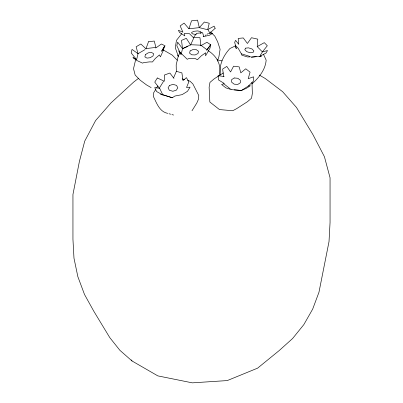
<?xml version="1.0" encoding="UTF-8"?>
<svg xmlns="http://www.w3.org/2000/svg" width="403" height="403" viewBox="0 0 403 403"><rect width="100%" height="100%" fill="white"/><g stroke="black" fill="none" stroke-linecap="round" stroke-linejoin="round"><path stroke-width="0.6" d="M259.658 56.36L265.935 53.136L267.537 50.536L262.393 51.911L257.22 46.612L257.784 39.146L251.477 37.736L247.427 43.469L243.256 37.932L238.188 38.441L238.752 44.33L235.584 40.355L234.692 42.34L236.279 48.692L235.166 45.176L238.193 48.274L241.457 53.992M219.378 75.824C221.766 65.246 217.076 56.128 207.938 50.566M135.705 59.453L133.514 68.696L135.166 75.059L140.224 80.222L146.541 84.942L151.185 87.612M161.85 50.833L164.333 46.461L163.497 49.987L160.419 56.863L159.442 54.919L155.351 58.43L152.435 61.961L149.614 61.881L143.846 62.571L142.571 63.14L136.748 60.445L132.95 57.553L136.612 59.709L138.043 53.68L136.128 46.768L140.849 44.008L146.123 48.959M181.234 54.093L182.519 48.667L181.511 40.376L186.322 38.335L190.745 45.181M207.676 29.746L209.253 23.258L204.356 22.029L199.299 27.636L188.942 28.779L184.09 23.092L180.161 25.923L182.937 32.19L178.398 30.265L179.491 32.421L184.806 35.877L184.398 33.384L189.42 33.656L193.445 37.675L196.518 33.348L202.568 32.683L203.802 36.537M188.942 28.779L191.511 20.815L197.566 20.15L199.299 27.636L207.077 29.595M217.373 61.115L218.925 56.616L220.103 49.267L217.655 41.786L214.794 36.134L210.507 31.948M173.562 77.885L176.378 71.316L181.899 72.898L183.007 80.59L186.408 77.638L188.821 81.849L186.554 87.527L190.065 87.164L187.481 91.32L182.126 94.634L174.837 96.065L172.318 97.748L160.772 94.146L172.318 97.748M182.519 48.667L190.7 44.728L194.024 37.393L199.953 37.66L200.84 45.181L207.001 49.77L210.804 44.662L209.968 48.189L205.57 55.8L205.636 52.778L201.309 55.836L197.389 59.74L195.289 58.561L189.365 58.294L187.249 59.286L178.574 50.859L181.088 54.697L176.811 45.69L177.647 42.164L182.519 48.667L188.005 46.34M180.287 52.42L178.373 55.639L176.182 64.883L176.338 71.734M260.267 55.372L262.393 51.911L267.31 45.746L264.282 42.647L257.22 46.612M155.639 89.577L153.699 92.695L153.372 96.478C156.702 103.077 159.442 111.822 167.769 113.374M156.611 88.02L157.9 85.945M191.974 110.805L196.765 103.113L198.452 99.304L198.785 95.516L192.866 83.94L190.004 81.169L187.591 80.479M161.457 51.448L165.069 45.811L161.427 44.003L155.709 48.022M206.548 50.38L210.698 44.768L206.93 42.275L200.634 45.816M181.798 33.63L176.464 40.355L175.285 47.71L178.272 56.264M231.267 89.602L241.387 90.489L248.444 85.965L253.653 80.897L253.563 76.832L248.198 78.661L250.077 72.177L245.754 68.782L240.803 72.857L239.186 66.893L233.594 66.188L230.581 71.951L226.798 66.399L222.678 69.044L223.529 76.474M251.94 83.955C258.882 77.764 265.446 69.754 266.161 60.148L263.401 54.108M138.577 78.313L133.715 82.036L111.016 102.891L95.602 120.552L84.726 141.136L79.396 161.467L72.948 194.498L72.948 239.256L73.981 258.187L77.855 276.685L84.509 294.482L93.844 311.312L109.767 337.588L119.887 350.298L132.028 360.982L157.85 375.888L192.312 382.85L227.252 380.578L257.593 368.161L279.098 350.645L292.583 338.53L303.827 324.622L312.663 309.131L318.959 292.291L329.019 241.593L330.052 222.532L330.052 177.773L324.435 156.732L312.985 134.693L296.497 107.485L282.669 91.728L265.204 78.469L259.285 75.054M223.428 72.913L214.159 78.857L209.963 82.408L209.127 87.234L209.847 102.019L219.454 109.561L232.727 110.739L236.511 108.724L247.326 101.793L251.522 98.241L252.359 93.415L251.986 82.217M205.112 35.469L206.114 34.849M207.117 34.235L208.124 33.62M145.045 49.589L138.043 53.68L132.023 49.413L131.187 52.934L136.612 59.709M200.145 33.368L201.203 32.764L200.588 31.55L197.541 30.915L193.657 31.343L191.541 32.547L192.155 33.761L195.203 34.396L196.311 34.275M235.438 45.902L229.917 48.521C223.333 55.72 218.774 64.984 220.335 74.953M203.102 36.698L209.53 35.222L212.759 33.248L208.623 33.313M248.444 85.965L250.379 85.733L246.258 88.378L241.387 90.489L234.244 89.864M256.298 56.662L251.245 57.135L261.371 56.158L259.92 56.269M250.56 56.828L247.593 56.969L241.891 55.241L241.402 53.841L250.006 56.45M190.7 44.728L200.84 45.181M224.194 76.575L218.078 75.638L218.486 79.9L224.355 83.532M217.217 59.891L222.078 60.873M182.161 78.923L184.574 79.613M168.938 113.711L170.691 114.21M171.859 114.548L173.607 115.046M163.074 49.826L172.217 55.085L177.275 60.248M174.01 78.474L169.89 73.049L164.338 75.059L164.5 81.285M131.378 359.904L132.028 360.982M177.733 55.186L178.252 56.213M145.412 54.632L144.879 56.894L146.979 58.103L150.233 57.71L153.049 55.916L153.583 53.654L151.483 52.445L148.228 52.833L145.412 54.632M190.115 50.914L189.576 53.176L191.747 54.793L195.092 54.944L197.974 53.554L198.513 51.292L196.342 49.675L192.997 49.524L190.115 50.914M148.506 41.736L146.027 48.582L155.89 47.403L154.268 41.046L148.506 41.736M245.649 48.128L244.777 49.665L246.717 51.655L250.167 52.758L253.029 52.476L253.9 50.939L251.961 48.949L248.505 47.846L245.649 48.128M157.346 77.97L154.757 82.126L159.331 88.106L163.759 80.998L157.346 77.97M169.547 85.461L168.091 87.804L169.341 90.252L172.877 91.264L176.338 90.171L177.794 87.829L176.544 85.381L173.008 84.368L169.547 85.461M215.182 28.326L209.802 33.122L207.938 29.439L214.094 26.17L215.182 28.326M234.244 77.965L231.599 79.663L231.685 82.237L234.123 84.151L237.73 84.474L240.369 82.776L240.284 80.202L237.846 78.288L234.244 77.965M223.771 83.779L221.615 84.504L225.942 87.899L231.171 89.582L223.771 83.779M159.653 88.307L154.712 87.592L156.596 91.526L162.877 95.043L159.653 88.307"/></g></svg>
